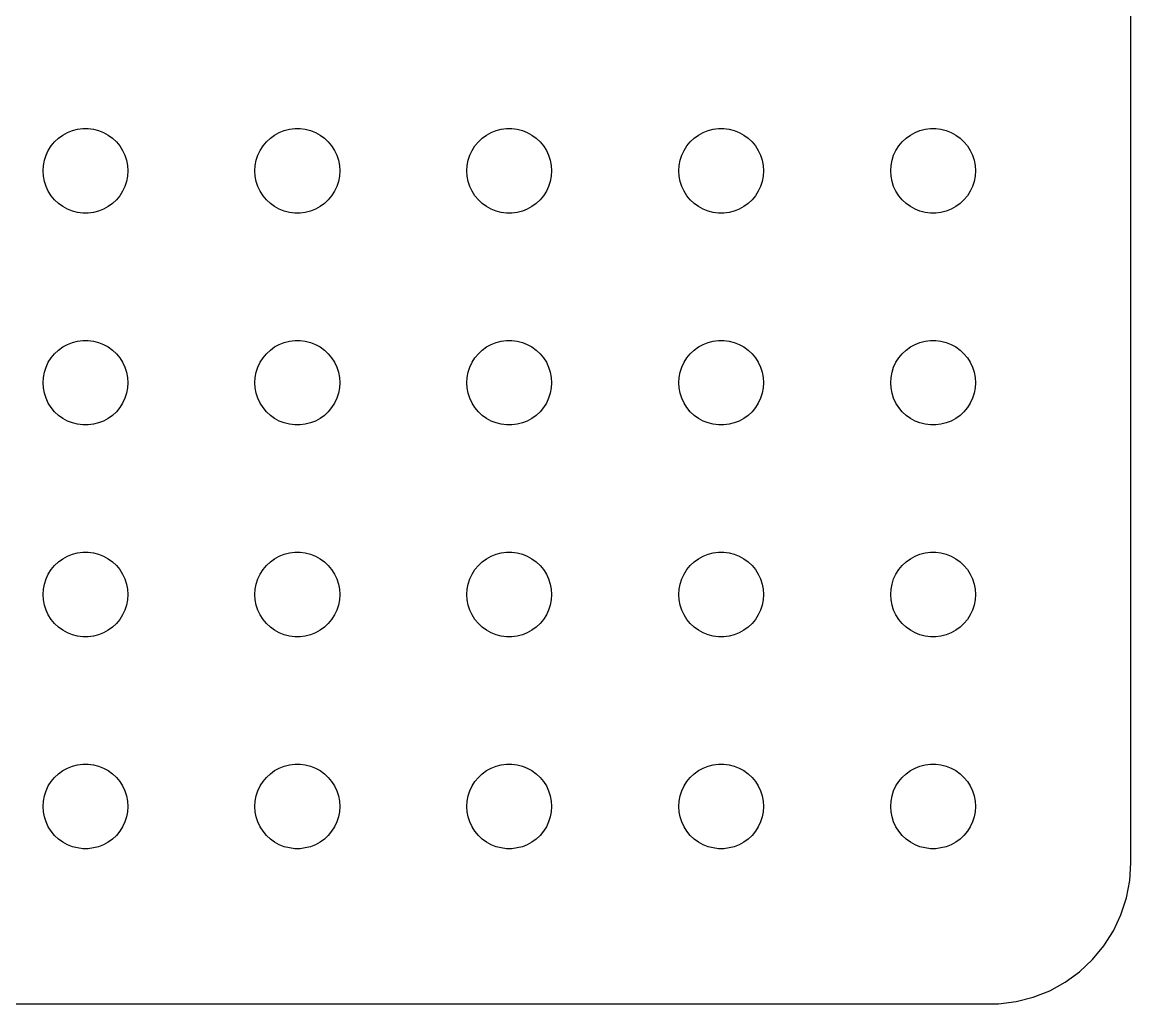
# Model space of a CAD drawing. Header units: metres. Extents: x -37 to 37, y 215 to 541.
# Drawn here: x -2.24 to 37, y 299.01 to 333.76 of the extents above; entities that cross this region are included whole.
import ezdxf

# ---------------------------------------------------------------- set-up
doc = ezdxf.new("R2010")
doc.units = ezdxf.units.M

msp = doc.modelspace()

# ---------------------------------------------------------------- linework, layer by layer
for p, q in [((37, 304), (37, 368)), ((-1.09344, 329.527), (-0.956131, 329.656)), ((-0.956131, 329.656), (-0.803726, 329.766)), ((-0.803726, 329.766), (-0.638657, 329.857)), ((-0.638657, 329.857), (-0.463516, 329.927)), ((-0.463516, 329.927), (-0.281067, 329.973)), ((-0.281067, 329.973), (-0.094177, 329.997)), ((-0.094177, 329.997), (0.094177, 329.997)), ((0.094177, 329.997), (0.281067, 329.973)), ((0.281067, 329.973), (0.463516, 329.927)), ((0.463516, 329.927), (0.638657, 329.857)), ((0.638657, 329.857), (0.803726, 329.766)), ((0.803726, 329.766), (0.956131, 329.656)), ((0.956131, 329.656), (1.09344, 329.527)), ((6.40654, 329.527), (6.54385, 329.656)), ((6.54385, 329.656), (6.69626, 329.766)), ((6.69626, 329.766), (6.86133, 329.857)), ((6.86133, 329.857), (7.03647, 329.927)), ((7.03647, 329.927), (7.21892, 329.973)), ((7.21892, 329.973), (7.40581, 329.997)), ((7.40581, 329.997), (7.59418, 329.997)), ((7.59418, 329.997), (7.78107, 329.973)), ((7.78107, 329.973), (7.96352, 329.927)), ((7.96352, 329.927), (8.13866, 329.857)), ((8.13866, 329.857), (8.30373, 329.766)), ((8.30373, 329.766), (8.45613, 329.656)), ((8.45613, 329.656), (8.59344, 329.527)), ((13.9065, 329.527), (14.0439, 329.656)), ((14.0439, 329.656), (14.1963, 329.766)), ((14.1963, 329.766), (14.3613, 329.857)), ((14.3613, 329.857), (14.5365, 329.927)), ((14.5365, 329.927), (14.7189, 329.973)), ((14.7189, 329.973), (14.9058, 329.997)), ((14.9058, 329.997), (15.0942, 329.997)), ((15.0942, 329.997), (15.2811, 329.973)), ((15.2811, 329.973), (15.4635, 329.927)), ((15.4635, 329.927), (15.6387, 329.857)), ((15.6387, 329.857), (15.8037, 329.766)), ((15.8037, 329.766), (15.9561, 329.656)), ((15.9561, 329.656), (16.0934, 329.527)), ((21.4065, 329.527), (21.5439, 329.656)), ((21.5439, 329.656), (21.6963, 329.766)), ((21.6963, 329.766), (21.8613, 329.857)), ((21.8613, 329.857), (22.0365, 329.927)), ((22.0365, 329.927), (22.2189, 329.973)), ((22.2189, 329.973), (22.4058, 329.997)), ((22.4058, 329.997), (22.5942, 329.997)), ((22.5942, 329.997), (22.7811, 329.973)), ((22.7811, 329.973), (22.9635, 329.927)), ((22.9635, 329.927), (23.1387, 329.857)), ((23.1387, 329.857), (23.3037, 329.766)), ((23.3037, 329.766), (23.4561, 329.656)), ((23.4561, 329.656), (23.5934, 329.527)), ((28.9065, 329.527), (29.0439, 329.656)), ((29.0439, 329.656), (29.1963, 329.766)), ((29.1963, 329.766), (29.3613, 329.857)), ((29.3613, 329.857), (29.5365, 329.927)), ((29.5365, 329.927), (29.7189, 329.973)), ((29.7189, 329.973), (29.9058, 329.997)), ((29.9058, 329.997), (30.0942, 329.997)), ((30.0942, 329.997), (30.2811, 329.973)), ((30.2811, 329.973), (30.4635, 329.927)), ((30.4635, 329.927), (30.6387, 329.857)), ((30.6387, 329.857), (30.8037, 329.766)), ((30.8037, 329.766), (30.9561, 329.656)), ((30.9561, 329.656), (31.0934, 329.527)), ((-1.31445, 329.223), (-1.21352, 329.382)), ((-1.21352, 329.382), (-1.09344, 329.527)), ((1.09344, 329.527), (1.21352, 329.382)), ((1.21352, 329.382), (1.31445, 329.223)), ((6.18553, 329.223), (6.28647, 329.382)), ((6.28647, 329.382), (6.40654, 329.527)), ((8.59344, 329.527), (8.71352, 329.382)), ((8.71352, 329.382), (8.81445, 329.223)), ((13.6855, 329.223), (13.7865, 329.382)), ((13.7865, 329.382), (13.9065, 329.527)), ((16.0934, 329.527), (16.2135, 329.382)), ((16.2135, 329.382), (16.3145, 329.223)), ((21.1855, 329.223), (21.2865, 329.382)), ((21.2865, 329.382), (21.4065, 329.527)), ((23.5934, 329.527), (23.7135, 329.382)), ((23.7135, 329.382), (23.8145, 329.223)), ((28.6855, 329.223), (28.7865, 329.382)), ((28.7865, 329.382), (28.9065, 329.527)), ((31.0934, 329.527), (31.2135, 329.382)), ((31.2135, 329.382), (31.3145, 329.223)), ((-1.48816, 328.688), (-1.45287, 328.873)), ((-1.45287, 328.873), (-1.39465, 329.052)), ((-1.39465, 329.052), (-1.31445, 329.223)), ((1.31445, 329.223), (1.39465, 329.052)), ((1.39465, 329.052), (1.45287, 328.873)), ((1.45287, 328.873), (1.48816, 328.688)), ((6.01183, 328.688), (6.04712, 328.873)), ((6.04712, 328.873), (6.10533, 329.052)), ((6.10533, 329.052), (6.18553, 329.223)), ((8.81445, 329.223), (8.89465, 329.052)), ((8.89465, 329.052), (8.95287, 328.873)), ((8.95287, 328.873), (8.98816, 328.688)), ((13.5118, 328.688), (13.5471, 328.873)), ((13.5471, 328.873), (13.6053, 329.052)), ((13.6053, 329.052), (13.6855, 329.223)), ((16.3145, 329.223), (16.3947, 329.052)), ((16.3947, 329.052), (16.4529, 328.873)), ((16.4529, 328.873), (16.4882, 328.688)), ((21.0118, 328.688), (21.0471, 328.873)), ((21.0471, 328.873), (21.1053, 329.052)), ((21.1053, 329.052), (21.1855, 329.223)), ((23.8145, 329.223), (23.8947, 329.052)), ((23.8947, 329.052), (23.9529, 328.873)), ((23.9529, 328.873), (23.9882, 328.688)), ((28.5118, 328.688), (28.5471, 328.873)), ((28.5471, 328.873), (28.6053, 329.052)), ((28.6053, 329.052), (28.6855, 329.223)), ((31.3145, 329.223), (31.3947, 329.052)), ((31.3947, 329.052), (31.4529, 328.873)), ((31.4529, 328.873), (31.4882, 328.688)), ((-1.5, 328.5), (-1.48816, 328.688)), ((-1.48816, 328.312), (-1.5, 328.5)), ((1.48816, 328.688), (1.5, 328.5)), ((1.5, 328.5), (1.48816, 328.312)), ((6, 328.5), (6.01183, 328.688)), ((6.01183, 328.312), (6, 328.5)), ((8.98816, 328.688), (9, 328.5)), ((9, 328.5), (8.98816, 328.312)), ((13.5, 328.5), (13.5118, 328.688)), ((13.5118, 328.312), (13.5, 328.5)), ((16.4882, 328.688), (16.5, 328.5)), ((16.5, 328.5), (16.4882, 328.312)), ((21, 328.5), (21.0118, 328.688)), ((21.0118, 328.312), (21, 328.5)), ((23.9882, 328.688), (24, 328.5)), ((24, 328.5), (23.9882, 328.312)), ((28.5, 328.5), (28.5118, 328.688)), ((28.5118, 328.312), (28.5, 328.5)), ((31.4882, 328.688), (31.5, 328.5)), ((31.5, 328.5), (31.4882, 328.312)), ((-1.45287, 328.127), (-1.48816, 328.312)), ((-1.39465, 327.948), (-1.45287, 328.127)), ((1.45287, 328.127), (1.39465, 327.948)), ((1.48816, 328.312), (1.45287, 328.127)), ((6.04712, 328.127), (6.01183, 328.312)), ((6.10533, 327.948), (6.04712, 328.127)), ((8.95287, 328.127), (8.89465, 327.948)), ((8.98816, 328.312), (8.95287, 328.127)), ((13.5471, 328.127), (13.5118, 328.312)), ((13.6053, 327.948), (13.5471, 328.127)), ((16.4529, 328.127), (16.3947, 327.948)), ((16.4882, 328.312), (16.4529, 328.127)), ((21.0471, 328.127), (21.0118, 328.312)), ((21.1053, 327.948), (21.0471, 328.127)), ((23.9529, 328.127), (23.8947, 327.948)), ((23.9882, 328.312), (23.9529, 328.127)), ((28.5471, 328.127), (28.5118, 328.312)), ((28.6053, 327.948), (28.5471, 328.127)), ((31.4529, 328.127), (31.3947, 327.948)), ((31.4882, 328.312), (31.4529, 328.127)), ((-1.31445, 327.777), (-1.39465, 327.948)), ((-1.21352, 327.618), (-1.31445, 327.777)), ((1.31445, 327.777), (1.21352, 327.618)), ((1.39465, 327.948), (1.31445, 327.777)), ((6.18553, 327.777), (6.10533, 327.948)), ((6.28647, 327.618), (6.18553, 327.777)), ((8.81445, 327.777), (8.71352, 327.618)), ((8.89465, 327.948), (8.81445, 327.777)), ((13.6855, 327.777), (13.6053, 327.948)), ((13.7865, 327.618), (13.6855, 327.777)), ((16.3145, 327.777), (16.2135, 327.618)), ((16.3947, 327.948), (16.3145, 327.777)), ((21.1855, 327.777), (21.1053, 327.948)), ((21.2865, 327.618), (21.1855, 327.777)), ((23.8145, 327.777), (23.7135, 327.618)), ((23.8947, 327.948), (23.8145, 327.777)), ((28.6855, 327.777), (28.6053, 327.948)), ((28.7865, 327.618), (28.6855, 327.777)), ((31.3145, 327.777), (31.2135, 327.618)), ((31.3947, 327.948), (31.3145, 327.777)), ((-1.09344, 327.473), (-1.21352, 327.618)), ((-0.956131, 327.344), (-1.09344, 327.473)), ((-0.803726, 327.234), (-0.956131, 327.344)), ((0.956131, 327.344), (0.803726, 327.234)), ((1.09344, 327.473), (0.956131, 327.344)), ((1.21352, 327.618), (1.09344, 327.473)), ((6.40654, 327.473), (6.28647, 327.618)), ((6.54385, 327.344), (6.40654, 327.473)), ((6.69626, 327.234), (6.54385, 327.344)), ((8.45613, 327.344), (8.30373, 327.234)), ((8.59344, 327.473), (8.45613, 327.344)), ((8.71352, 327.618), (8.59344, 327.473)), ((13.9065, 327.473), (13.7865, 327.618)), ((14.0439, 327.344), (13.9065, 327.473)), ((14.1963, 327.234), (14.0439, 327.344)), ((15.9561, 327.344), (15.8037, 327.234)), ((16.0934, 327.473), (15.9561, 327.344)), ((16.2135, 327.618), (16.0934, 327.473)), ((21.4065, 327.473), (21.2865, 327.618)), ((21.5439, 327.344), (21.4065, 327.473)), ((21.6963, 327.234), (21.5439, 327.344)), ((23.4561, 327.344), (23.3037, 327.234)), ((23.5934, 327.473), (23.4561, 327.344)), ((23.7135, 327.618), (23.5934, 327.473)), ((28.9065, 327.473), (28.7865, 327.618)), ((29.0439, 327.344), (28.9065, 327.473)), ((29.1963, 327.234), (29.0439, 327.344)), ((30.9561, 327.344), (30.8037, 327.234)), ((31.0934, 327.473), (30.9561, 327.344)), ((31.2135, 327.618), (31.0934, 327.473)), ((-0.638657, 327.143), (-0.803726, 327.234)), ((-0.463516, 327.073), (-0.638657, 327.143)), ((-0.281067, 327.027), (-0.463516, 327.073)), ((-0.094177, 327.003), (-0.281067, 327.027)), ((0.094177, 327.003), (-0.094177, 327.003)), ((0.281067, 327.027), (0.094177, 327.003)), ((0.463516, 327.073), (0.281067, 327.027)), ((0.638657, 327.143), (0.463516, 327.073)), ((0.803726, 327.234), (0.638657, 327.143)), ((6.86133, 327.143), (6.69626, 327.234)), ((7.03647, 327.073), (6.86133, 327.143)), ((7.21892, 327.027), (7.03647, 327.073)), ((7.40581, 327.003), (7.21892, 327.027)), ((7.59418, 327.003), (7.40581, 327.003)), ((7.78107, 327.027), (7.59418, 327.003)), ((7.96352, 327.073), (7.78107, 327.027)), ((8.13866, 327.143), (7.96352, 327.073)), ((8.30373, 327.234), (8.13866, 327.143)), ((14.3613, 327.143), (14.1963, 327.234)), ((14.5365, 327.073), (14.3613, 327.143)), ((14.7189, 327.027), (14.5365, 327.073)), ((14.9058, 327.003), (14.7189, 327.027)), ((15.0942, 327.003), (14.9058, 327.003)), ((15.2811, 327.027), (15.0942, 327.003)), ((15.4635, 327.073), (15.2811, 327.027)), ((15.6387, 327.143), (15.4635, 327.073)), ((15.8037, 327.234), (15.6387, 327.143)), ((21.8613, 327.143), (21.6963, 327.234)), ((22.0365, 327.073), (21.8613, 327.143)), ((22.2189, 327.027), (22.0365, 327.073)), ((22.4058, 327.003), (22.2189, 327.027)), ((22.5942, 327.003), (22.4058, 327.003)), ((22.7811, 327.027), (22.5942, 327.003)), ((22.9635, 327.073), (22.7811, 327.027)), ((23.1387, 327.143), (22.9635, 327.073)), ((23.3037, 327.234), (23.1387, 327.143)), ((29.3613, 327.143), (29.1963, 327.234)), ((29.5365, 327.073), (29.3613, 327.143)), ((29.7189, 327.027), (29.5365, 327.073)), ((29.9058, 327.003), (29.7189, 327.027)), ((30.0942, 327.003), (29.9058, 327.003)), ((30.2811, 327.027), (30.0942, 327.003)), ((30.4635, 327.073), (30.2811, 327.027)), ((30.6387, 327.143), (30.4635, 327.073)), ((30.8037, 327.234), (30.6387, 327.143)), ((-0.956131, 322.156), (-0.803726, 322.266)), ((-0.803726, 322.266), (-0.638657, 322.357)), ((-0.638657, 322.357), (-0.463516, 322.427)), ((-0.463516, 322.427), (-0.281067, 322.473)), ((-0.281067, 322.473), (-0.094177, 322.497)), ((-0.094177, 322.497), (0.094177, 322.497)), ((0.094177, 322.497), (0.281067, 322.473)), ((0.281067, 322.473), (0.463516, 322.427)), ((0.463516, 322.427), (0.638657, 322.357)), ((0.638657, 322.357), (0.803726, 322.266)), ((0.803726, 322.266), (0.956131, 322.156)), ((6.54385, 322.156), (6.69626, 322.266)), ((6.69626, 322.266), (6.86133, 322.357)), ((6.86133, 322.357), (7.03647, 322.427)), ((7.03647, 322.427), (7.21892, 322.473)), ((7.21892, 322.473), (7.40581, 322.497)), ((7.40581, 322.497), (7.59418, 322.497)), ((7.59418, 322.497), (7.78107, 322.473)), ((7.78107, 322.473), (7.96352, 322.427)), ((7.96352, 322.427), (8.13866, 322.357)), ((8.13866, 322.357), (8.30373, 322.266)), ((8.30373, 322.266), (8.45613, 322.156)), ((14.0439, 322.156), (14.1963, 322.266)), ((14.1963, 322.266), (14.3613, 322.357)), ((14.3613, 322.357), (14.5365, 322.427)), ((14.5365, 322.427), (14.7189, 322.473)), ((14.7189, 322.473), (14.9058, 322.497)), ((14.9058, 322.497), (15.0942, 322.497)), ((15.0942, 322.497), (15.2811, 322.473)), ((15.2811, 322.473), (15.4635, 322.427)), ((15.4635, 322.427), (15.6387, 322.357)), ((15.6387, 322.357), (15.8037, 322.266)), ((15.8037, 322.266), (15.9561, 322.156)), ((21.5439, 322.156), (21.6963, 322.266)), ((21.6963, 322.266), (21.8613, 322.357)), ((21.8613, 322.357), (22.0365, 322.427)), ((22.0365, 322.427), (22.2189, 322.473)), ((22.2189, 322.473), (22.4058, 322.497)), ((22.4058, 322.497), (22.5942, 322.497)), ((22.5942, 322.497), (22.7811, 322.473)), ((22.7811, 322.473), (22.9635, 322.427)), ((22.9635, 322.427), (23.1387, 322.357)), ((23.1387, 322.357), (23.3037, 322.266)), ((23.3037, 322.266), (23.4561, 322.156)), ((29.0439, 322.156), (29.1963, 322.266)), ((29.1963, 322.266), (29.3613, 322.357)), ((29.3613, 322.357), (29.5365, 322.427)), ((29.5365, 322.427), (29.7189, 322.473)), ((29.7189, 322.473), (29.9058, 322.497)), ((29.9058, 322.497), (30.0942, 322.497)), ((30.0942, 322.497), (30.2811, 322.473)), ((30.2811, 322.473), (30.4635, 322.427)), ((30.4635, 322.427), (30.6387, 322.357)), ((30.6387, 322.357), (30.8037, 322.266)), ((30.8037, 322.266), (30.9561, 322.156)), ((-1.31445, 321.723), (-1.21352, 321.882)), ((-1.21352, 321.882), (-1.09344, 322.027)), ((-1.09344, 322.027), (-0.956131, 322.156)), ((0.956131, 322.156), (1.09344, 322.027)), ((1.09344, 322.027), (1.21352, 321.882)), ((1.21352, 321.882), (1.31445, 321.723)), ((6.18553, 321.723), (6.28647, 321.882)), ((6.28647, 321.882), (6.40654, 322.027)), ((6.40654, 322.027), (6.54385, 322.156)), ((8.45613, 322.156), (8.59344, 322.027)), ((8.59344, 322.027), (8.71352, 321.882)), ((8.71352, 321.882), (8.81445, 321.723)), ((13.6855, 321.723), (13.7865, 321.882)), ((13.7865, 321.882), (13.9065, 322.027)), ((13.9065, 322.027), (14.0439, 322.156)), ((15.9561, 322.156), (16.0934, 322.027)), ((16.0934, 322.027), (16.2135, 321.882)), ((16.2135, 321.882), (16.3145, 321.723)), ((21.1855, 321.723), (21.2865, 321.882)), ((21.2865, 321.882), (21.4065, 322.027)), ((21.4065, 322.027), (21.5439, 322.156)), ((23.4561, 322.156), (23.5934, 322.027)), ((23.5934, 322.027), (23.7135, 321.882)), ((23.7135, 321.882), (23.8145, 321.723)), ((28.6855, 321.723), (28.7865, 321.882)), ((28.7865, 321.882), (28.9065, 322.027)), ((28.9065, 322.027), (29.0439, 322.156)), ((30.9561, 322.156), (31.0934, 322.027)), ((31.0934, 322.027), (31.2135, 321.882)), ((31.2135, 321.882), (31.3145, 321.723)), ((-1.45287, 321.373), (-1.39465, 321.552)), ((-1.39465, 321.552), (-1.31445, 321.723)), ((1.31445, 321.723), (1.39465, 321.552)), ((1.39465, 321.552), (1.45287, 321.373)), ((6.04712, 321.373), (6.10533, 321.552)), ((6.10533, 321.552), (6.18553, 321.723)), ((8.81445, 321.723), (8.89465, 321.552)), ((8.89465, 321.552), (8.95287, 321.373)), ((13.5471, 321.373), (13.6053, 321.552)), ((13.6053, 321.552), (13.6855, 321.723)), ((16.3145, 321.723), (16.3947, 321.552)), ((16.3947, 321.552), (16.4529, 321.373)), ((21.0471, 321.373), (21.1053, 321.552)), ((21.1053, 321.552), (21.1855, 321.723)), ((23.8145, 321.723), (23.8947, 321.552)), ((23.8947, 321.552), (23.9529, 321.373)), ((28.5471, 321.373), (28.6053, 321.552)), ((28.6053, 321.552), (28.6855, 321.723)), ((31.3145, 321.723), (31.3947, 321.552)), ((31.3947, 321.552), (31.4529, 321.373)), ((-1.5, 321), (-1.48816, 321.188)), ((-1.48816, 320.812), (-1.5, 321)), ((-1.48816, 321.188), (-1.45287, 321.373)), ((1.45287, 321.373), (1.48816, 321.188)), ((1.48816, 321.188), (1.5, 321)), ((1.5, 321), (1.48816, 320.812)), ((6, 321), (6.01183, 321.188)), ((6.01183, 320.812), (6, 321)), ((6.01183, 321.188), (6.04712, 321.373)), ((8.95287, 321.373), (8.98816, 321.188)), ((8.98816, 321.188), (9, 321)), ((9, 321), (8.98816, 320.812)), ((13.5, 321), (13.5118, 321.188)), ((13.5118, 320.812), (13.5, 321)), ((13.5118, 321.188), (13.5471, 321.373)), ((16.4529, 321.373), (16.4882, 321.188)), ((16.4882, 321.188), (16.5, 321)), ((16.5, 321), (16.4882, 320.812)), ((21, 321), (21.0118, 321.188)), ((21.0118, 320.812), (21, 321)), ((21.0118, 321.188), (21.0471, 321.373)), ((23.9529, 321.373), (23.9882, 321.188)), ((23.9882, 321.188), (24, 321)), ((24, 321), (23.9882, 320.812)), ((28.5, 321), (28.5118, 321.188)), ((28.5118, 320.812), (28.5, 321)), ((28.5118, 321.188), (28.5471, 321.373)), ((31.4529, 321.373), (31.4882, 321.188)), ((31.4882, 321.188), (31.5, 321)), ((31.5, 321), (31.4882, 320.812)), ((-1.45287, 320.627), (-1.48816, 320.812)), ((-1.39465, 320.448), (-1.45287, 320.627)), ((1.45287, 320.627), (1.39465, 320.448)), ((1.48816, 320.812), (1.45287, 320.627)), ((6.04712, 320.627), (6.01183, 320.812)), ((6.10533, 320.448), (6.04712, 320.627)), ((8.95287, 320.627), (8.89465, 320.448)), ((8.98816, 320.812), (8.95287, 320.627)), ((13.5471, 320.627), (13.5118, 320.812)), ((13.6053, 320.448), (13.5471, 320.627)), ((16.4529, 320.627), (16.3947, 320.448)), ((16.4882, 320.812), (16.4529, 320.627)), ((21.0471, 320.627), (21.0118, 320.812)), ((21.1053, 320.448), (21.0471, 320.627)), ((23.9529, 320.627), (23.8947, 320.448)), ((23.9882, 320.812), (23.9529, 320.627)), ((28.5471, 320.627), (28.5118, 320.812)), ((28.6053, 320.448), (28.5471, 320.627)), ((31.4529, 320.627), (31.3947, 320.448)), ((31.4882, 320.812), (31.4529, 320.627)), ((-1.31445, 320.277), (-1.39465, 320.448)), ((-1.21352, 320.118), (-1.31445, 320.277)), ((1.31445, 320.277), (1.21352, 320.118)), ((1.39465, 320.448), (1.31445, 320.277)), ((6.18553, 320.277), (6.10533, 320.448)), ((6.28647, 320.118), (6.18553, 320.277)), ((8.81445, 320.277), (8.71352, 320.118)), ((8.89465, 320.448), (8.81445, 320.277)), ((13.6855, 320.277), (13.6053, 320.448)), ((13.7865, 320.118), (13.6855, 320.277)), ((16.3145, 320.277), (16.2135, 320.118)), ((16.3947, 320.448), (16.3145, 320.277)), ((21.1855, 320.277), (21.1053, 320.448)), ((21.2865, 320.118), (21.1855, 320.277)), ((23.8145, 320.277), (23.7135, 320.118)), ((23.8947, 320.448), (23.8145, 320.277)), ((28.6855, 320.277), (28.6053, 320.448)), ((28.7865, 320.118), (28.6855, 320.277)), ((31.3145, 320.277), (31.2135, 320.118)), ((31.3947, 320.448), (31.3145, 320.277)), ((-1.09344, 319.973), (-1.21352, 320.118)), ((-0.956131, 319.844), (-1.09344, 319.973)), ((-0.803726, 319.734), (-0.956131, 319.844)), ((0.956131, 319.844), (0.803726, 319.734)), ((1.09344, 319.973), (0.956131, 319.844)), ((1.21352, 320.118), (1.09344, 319.973)), ((6.40654, 319.973), (6.28647, 320.118)), ((6.54385, 319.844), (6.40654, 319.973)), ((6.69626, 319.734), (6.54385, 319.844)), ((8.45613, 319.844), (8.30373, 319.734)), ((8.59344, 319.973), (8.45613, 319.844)), ((8.71352, 320.118), (8.59344, 319.973)), ((13.9065, 319.973), (13.7865, 320.118)), ((14.0439, 319.844), (13.9065, 319.973)), ((14.1963, 319.734), (14.0439, 319.844)), ((15.9561, 319.844), (15.8037, 319.734)), ((16.0934, 319.973), (15.9561, 319.844)), ((16.2135, 320.118), (16.0934, 319.973)), ((21.4065, 319.973), (21.2865, 320.118)), ((21.5439, 319.844), (21.4065, 319.973)), ((21.6963, 319.734), (21.5439, 319.844)), ((23.4561, 319.844), (23.3037, 319.734)), ((23.5934, 319.973), (23.4561, 319.844)), ((23.7135, 320.118), (23.5934, 319.973)), ((28.9065, 319.973), (28.7865, 320.118)), ((29.0439, 319.844), (28.9065, 319.973)), ((29.1963, 319.734), (29.0439, 319.844)), ((30.9561, 319.844), (30.8037, 319.734)), ((31.0934, 319.973), (30.9561, 319.844)), ((31.2135, 320.118), (31.0934, 319.973)), ((-0.638657, 319.643), (-0.803726, 319.734)), ((-0.463516, 319.573), (-0.638657, 319.643)), ((-0.281067, 319.527), (-0.463516, 319.573)), ((-0.094177, 319.503), (-0.281067, 319.527)), ((0.094177, 319.503), (-0.094177, 319.503)), ((0.281067, 319.527), (0.094177, 319.503)), ((0.463516, 319.573), (0.281067, 319.527)), ((0.638657, 319.643), (0.463516, 319.573)), ((0.803726, 319.734), (0.638657, 319.643)), ((6.86133, 319.643), (6.69626, 319.734)), ((7.03647, 319.573), (6.86133, 319.643)), ((7.21892, 319.527), (7.03647, 319.573)), ((7.40581, 319.503), (7.21892, 319.527)), ((7.59418, 319.503), (7.40581, 319.503)), ((7.78107, 319.527), (7.59418, 319.503)), ((7.96352, 319.573), (7.78107, 319.527)), ((8.13866, 319.643), (7.96352, 319.573)), ((8.30373, 319.734), (8.13866, 319.643)), ((14.3613, 319.643), (14.1963, 319.734)), ((14.5365, 319.573), (14.3613, 319.643)), ((14.7189, 319.527), (14.5365, 319.573)), ((14.9058, 319.503), (14.7189, 319.527)), ((15.0942, 319.503), (14.9058, 319.503)), ((15.2811, 319.527), (15.0942, 319.503)), ((15.4635, 319.573), (15.2811, 319.527)), ((15.6387, 319.643), (15.4635, 319.573)), ((15.8037, 319.734), (15.6387, 319.643)), ((21.8613, 319.643), (21.6963, 319.734)), ((22.0365, 319.573), (21.8613, 319.643)), ((22.2189, 319.527), (22.0365, 319.573)), ((22.4058, 319.503), (22.2189, 319.527)), ((22.5942, 319.503), (22.4058, 319.503)), ((22.7811, 319.527), (22.5942, 319.503)), ((22.9635, 319.573), (22.7811, 319.527)), ((23.1387, 319.643), (22.9635, 319.573)), ((23.3037, 319.734), (23.1387, 319.643)), ((29.3613, 319.643), (29.1963, 319.734)), ((29.5365, 319.573), (29.3613, 319.643)), ((29.7189, 319.527), (29.5365, 319.573)), ((29.9058, 319.503), (29.7189, 319.527)), ((30.0942, 319.503), (29.9058, 319.503)), ((30.2811, 319.527), (30.0942, 319.503)), ((30.4635, 319.573), (30.2811, 319.527)), ((30.6387, 319.643), (30.4635, 319.573)), ((30.8037, 319.734), (30.6387, 319.643)), ((-0.956131, 314.656), (-0.803726, 314.766)), ((-0.803726, 314.766), (-0.638657, 314.857)), ((-0.638657, 314.857), (-0.463516, 314.927)), ((-0.463516, 314.927), (-0.281067, 314.973)), ((-0.281067, 314.973), (-0.094177, 314.997)), ((-0.094177, 314.997), (0.094177, 314.997)), ((0.094177, 314.997), (0.281067, 314.973)), ((0.281067, 314.973), (0.463516, 314.927)), ((0.463516, 314.927), (0.638657, 314.857)), ((0.638657, 314.857), (0.803726, 314.766)), ((0.803726, 314.766), (0.956131, 314.656)), ((6.54385, 314.656), (6.69626, 314.766)), ((6.69626, 314.766), (6.86133, 314.857)), ((6.86133, 314.857), (7.03647, 314.927)), ((7.03647, 314.927), (7.21892, 314.973)), ((7.21892, 314.973), (7.40581, 314.997)), ((7.40581, 314.997), (7.59418, 314.997)), ((7.59418, 314.997), (7.78107, 314.973)), ((7.78107, 314.973), (7.96352, 314.927)), ((7.96352, 314.927), (8.13866, 314.857)), ((8.13866, 314.857), (8.30373, 314.766)), ((8.30373, 314.766), (8.45613, 314.656)), ((14.0439, 314.656), (14.1963, 314.766)), ((14.1963, 314.766), (14.3613, 314.857)), ((14.3613, 314.857), (14.5365, 314.927)), ((14.5365, 314.927), (14.7189, 314.973)), ((14.7189, 314.973), (14.9058, 314.997)), ((14.9058, 314.997), (15.0942, 314.997)), ((15.0942, 314.997), (15.2811, 314.973)), ((15.2811, 314.973), (15.4635, 314.927)), ((15.4635, 314.927), (15.6387, 314.857)), ((15.6387, 314.857), (15.8037, 314.766)), ((15.8037, 314.766), (15.9561, 314.656)), ((21.5439, 314.656), (21.6963, 314.766)), ((21.6963, 314.766), (21.8613, 314.857)), ((21.8613, 314.857), (22.0365, 314.927)), ((22.0365, 314.927), (22.2189, 314.973)), ((22.2189, 314.973), (22.4058, 314.997)), ((22.4058, 314.997), (22.5942, 314.997)), ((22.5942, 314.997), (22.7811, 314.973)), ((22.7811, 314.973), (22.9635, 314.927)), ((22.9635, 314.927), (23.1387, 314.857)), ((23.1387, 314.857), (23.3037, 314.766)), ((23.3037, 314.766), (23.4561, 314.656)), ((29.0439, 314.656), (29.1963, 314.766)), ((29.1963, 314.766), (29.3613, 314.857)), ((29.3613, 314.857), (29.5365, 314.927)), ((29.5365, 314.927), (29.7189, 314.973)), ((29.7189, 314.973), (29.9058, 314.997)), ((29.9058, 314.997), (30.0942, 314.997)), ((30.0942, 314.997), (30.2811, 314.973)), ((30.2811, 314.973), (30.4635, 314.927)), ((30.4635, 314.927), (30.6387, 314.857)), ((30.6387, 314.857), (30.8037, 314.766)), ((30.8037, 314.766), (30.9561, 314.656)), ((-1.31445, 314.223), (-1.21352, 314.382)), ((-1.21352, 314.382), (-1.09344, 314.527)), ((-1.09344, 314.527), (-0.956131, 314.656)), ((0.956131, 314.656), (1.09344, 314.527)), ((1.09344, 314.527), (1.21352, 314.382)), ((1.21352, 314.382), (1.31445, 314.223)), ((6.18553, 314.223), (6.28647, 314.382)), ((6.28647, 314.382), (6.40654, 314.527)), ((6.40654, 314.527), (6.54385, 314.656)), ((8.45613, 314.656), (8.59344, 314.527)), ((8.59344, 314.527), (8.71352, 314.382)), ((8.71352, 314.382), (8.81445, 314.223)), ((13.6855, 314.223), (13.7865, 314.382)), ((13.7865, 314.382), (13.9065, 314.527)), ((13.9065, 314.527), (14.0439, 314.656)), ((15.9561, 314.656), (16.0934, 314.527)), ((16.0934, 314.527), (16.2135, 314.382)), ((16.2135, 314.382), (16.3145, 314.223)), ((21.1855, 314.223), (21.2865, 314.382)), ((21.2865, 314.382), (21.4065, 314.527)), ((21.4065, 314.527), (21.5439, 314.656)), ((23.4561, 314.656), (23.5934, 314.527)), ((23.5934, 314.527), (23.7135, 314.382)), ((23.7135, 314.382), (23.8145, 314.223)), ((28.6855, 314.223), (28.7865, 314.382)), ((28.7865, 314.382), (28.9065, 314.527)), ((28.9065, 314.527), (29.0439, 314.656)), ((30.9561, 314.656), (31.0934, 314.527)), ((31.0934, 314.527), (31.2135, 314.382)), ((31.2135, 314.382), (31.3145, 314.223)), ((-1.45287, 313.873), (-1.39465, 314.052)), ((-1.39465, 314.052), (-1.31445, 314.223)), ((1.31445, 314.223), (1.39465, 314.052)), ((1.39465, 314.052), (1.45287, 313.873)), ((6.04712, 313.873), (6.10533, 314.052)), ((6.10533, 314.052), (6.18553, 314.223)), ((8.81445, 314.223), (8.89465, 314.052)), ((8.89465, 314.052), (8.95287, 313.873)), ((13.5471, 313.873), (13.6053, 314.052)), ((13.6053, 314.052), (13.6855, 314.223)), ((16.3145, 314.223), (16.3947, 314.052)), ((16.3947, 314.052), (16.4529, 313.873)), ((21.0471, 313.873), (21.1053, 314.052)), ((21.1053, 314.052), (21.1855, 314.223)), ((23.8145, 314.223), (23.8947, 314.052)), ((23.8947, 314.052), (23.9529, 313.873)), ((28.5471, 313.873), (28.6053, 314.052)), ((28.6053, 314.052), (28.6855, 314.223)), ((31.3145, 314.223), (31.3947, 314.052)), ((31.3947, 314.052), (31.4529, 313.873)), ((-1.5, 313.5), (-1.48816, 313.688)), ((-1.48816, 313.688), (-1.45287, 313.873)), ((1.45287, 313.873), (1.48816, 313.688)), ((1.48816, 313.688), (1.5, 313.5)), ((6, 313.5), (6.01183, 313.688)), ((6.01183, 313.688), (6.04712, 313.873)), ((8.95287, 313.873), (8.98816, 313.688)), ((8.98816, 313.688), (9, 313.5)), ((13.5, 313.5), (13.5118, 313.688)), ((13.5118, 313.688), (13.5471, 313.873)), ((16.4529, 313.873), (16.4882, 313.688)), ((16.4882, 313.688), (16.5, 313.5)), ((21, 313.5), (21.0118, 313.688)), ((21.0118, 313.688), (21.0471, 313.873)), ((23.9529, 313.873), (23.9882, 313.688)), ((23.9882, 313.688), (24, 313.5)), ((28.5, 313.5), (28.5118, 313.688)), ((28.5118, 313.688), (28.5471, 313.873)), ((31.4529, 313.873), (31.4882, 313.688)), ((31.4882, 313.688), (31.5, 313.5)), ((-1.48816, 313.312), (-1.5, 313.5)), ((-1.45287, 313.127), (-1.48816, 313.312)), ((1.48816, 313.312), (1.45287, 313.127)), ((1.5, 313.5), (1.48816, 313.312)), ((6.01183, 313.312), (6, 313.5)), ((6.04712, 313.127), (6.01183, 313.312)), ((8.98816, 313.312), (8.95287, 313.127)), ((9, 313.5), (8.98816, 313.312)), ((13.5118, 313.312), (13.5, 313.5)), ((13.5471, 313.127), (13.5118, 313.312)), ((16.4882, 313.312), (16.4529, 313.127)), ((16.5, 313.5), (16.4882, 313.312)), ((21.0118, 313.312), (21, 313.5)), ((21.0471, 313.127), (21.0118, 313.312)), ((23.9882, 313.312), (23.9529, 313.127)), ((24, 313.5), (23.9882, 313.312)), ((28.5118, 313.312), (28.5, 313.5)), ((28.5471, 313.127), (28.5118, 313.312)), ((31.4882, 313.312), (31.4529, 313.127)), ((31.5, 313.5), (31.4882, 313.312)), ((-1.39465, 312.948), (-1.45287, 313.127)), ((-1.31445, 312.777), (-1.39465, 312.948)), ((-1.21352, 312.618), (-1.31445, 312.777)), ((1.31445, 312.777), (1.21352, 312.618)), ((1.39465, 312.948), (1.31445, 312.777)), ((1.45287, 313.127), (1.39465, 312.948)), ((6.10533, 312.948), (6.04712, 313.127)), ((6.18553, 312.777), (6.10533, 312.948)), ((6.28647, 312.618), (6.18553, 312.777)), ((8.81445, 312.777), (8.71352, 312.618)), ((8.89465, 312.948), (8.81445, 312.777)), ((8.95287, 313.127), (8.89465, 312.948)), ((13.6053, 312.948), (13.5471, 313.127)), ((13.6855, 312.777), (13.6053, 312.948)), ((13.7865, 312.618), (13.6855, 312.777)), ((16.3145, 312.777), (16.2135, 312.618)), ((16.3947, 312.948), (16.3145, 312.777)), ((16.4529, 313.127), (16.3947, 312.948)), ((21.1053, 312.948), (21.0471, 313.127)), ((21.1855, 312.777), (21.1053, 312.948)), ((21.2865, 312.618), (21.1855, 312.777)), ((23.8145, 312.777), (23.7135, 312.618)), ((23.8947, 312.948), (23.8145, 312.777)), ((23.9529, 313.127), (23.8947, 312.948)), ((28.6053, 312.948), (28.5471, 313.127)), ((28.6855, 312.777), (28.6053, 312.948)), ((28.7865, 312.618), (28.6855, 312.777)), ((31.3145, 312.777), (31.2135, 312.618)), ((31.3947, 312.948), (31.3145, 312.777)), ((31.4529, 313.127), (31.3947, 312.948)), ((-1.09344, 312.473), (-1.21352, 312.618)), ((-0.956131, 312.344), (-1.09344, 312.473)), ((1.09344, 312.473), (0.956131, 312.344)), ((1.21352, 312.618), (1.09344, 312.473)), ((6.40654, 312.473), (6.28647, 312.618)), ((6.54385, 312.344), (6.40654, 312.473)), ((8.59344, 312.473), (8.45613, 312.344)), ((8.71352, 312.618), (8.59344, 312.473)), ((13.9065, 312.473), (13.7865, 312.618)), ((14.0439, 312.344), (13.9065, 312.473)), ((16.0934, 312.473), (15.9561, 312.344)), ((16.2135, 312.618), (16.0934, 312.473)), ((21.4065, 312.473), (21.2865, 312.618)), ((21.5439, 312.344), (21.4065, 312.473)), ((23.5934, 312.473), (23.4561, 312.344)), ((23.7135, 312.618), (23.5934, 312.473)), ((28.9065, 312.473), (28.7865, 312.618)), ((29.0439, 312.344), (28.9065, 312.473)), ((31.0934, 312.473), (30.9561, 312.344)), ((31.2135, 312.618), (31.0934, 312.473)), ((-0.803726, 312.234), (-0.956131, 312.344)), ((-0.638657, 312.143), (-0.803726, 312.234)), ((-0.463516, 312.073), (-0.638657, 312.143)), ((-0.281067, 312.027), (-0.463516, 312.073)), ((-0.094177, 312.003), (-0.281067, 312.027)), ((0.094177, 312.003), (-0.094177, 312.003)), ((0.281067, 312.027), (0.094177, 312.003)), ((0.463516, 312.073), (0.281067, 312.027)), ((0.638657, 312.143), (0.463516, 312.073)), ((0.803726, 312.234), (0.638657, 312.143)), ((0.956131, 312.344), (0.803726, 312.234)), ((6.69626, 312.234), (6.54385, 312.344)), ((6.86133, 312.143), (6.69626, 312.234)), ((7.03647, 312.073), (6.86133, 312.143)), ((7.21892, 312.027), (7.03647, 312.073)), ((7.40581, 312.003), (7.21892, 312.027)), ((7.59418, 312.003), (7.40581, 312.003)), ((7.78107, 312.027), (7.59418, 312.003)), ((7.96352, 312.073), (7.78107, 312.027)), ((8.13866, 312.143), (7.96352, 312.073)), ((8.30373, 312.234), (8.13866, 312.143)), ((8.45613, 312.344), (8.30373, 312.234)), ((14.1963, 312.234), (14.0439, 312.344)), ((14.3613, 312.143), (14.1963, 312.234)), ((14.5365, 312.073), (14.3613, 312.143)), ((14.7189, 312.027), (14.5365, 312.073)), ((14.9058, 312.003), (14.7189, 312.027)), ((15.0942, 312.003), (14.9058, 312.003)), ((15.2811, 312.027), (15.0942, 312.003)), ((15.4635, 312.073), (15.2811, 312.027)), ((15.6387, 312.143), (15.4635, 312.073)), ((15.8037, 312.234), (15.6387, 312.143)), ((15.9561, 312.344), (15.8037, 312.234)), ((21.6963, 312.234), (21.5439, 312.344)), ((21.8613, 312.143), (21.6963, 312.234)), ((22.0365, 312.073), (21.8613, 312.143)), ((22.2189, 312.027), (22.0365, 312.073)), ((22.4058, 312.003), (22.2189, 312.027)), ((22.5942, 312.003), (22.4058, 312.003)), ((22.7811, 312.027), (22.5942, 312.003)), ((22.9635, 312.073), (22.7811, 312.027)), ((23.1387, 312.143), (22.9635, 312.073)), ((23.3037, 312.234), (23.1387, 312.143)), ((23.4561, 312.344), (23.3037, 312.234)), ((29.1963, 312.234), (29.0439, 312.344)), ((29.3613, 312.143), (29.1963, 312.234)), ((29.5365, 312.073), (29.3613, 312.143)), ((29.7189, 312.027), (29.5365, 312.073)), ((29.9058, 312.003), (29.7189, 312.027)), ((30.0942, 312.003), (29.9058, 312.003)), ((30.2811, 312.027), (30.0942, 312.003)), ((30.4635, 312.073), (30.2811, 312.027)), ((30.6387, 312.143), (30.4635, 312.073)), ((30.8037, 312.234), (30.6387, 312.143)), ((30.9561, 312.344), (30.8037, 312.234)), ((-0.956131, 307.156), (-0.803726, 307.266)), ((-0.803726, 307.266), (-0.638657, 307.357)), ((-0.638657, 307.357), (-0.463516, 307.427)), ((-0.463516, 307.427), (-0.281067, 307.473)), ((-0.281067, 307.473), (-0.094177, 307.497)), ((-0.094177, 307.497), (0.094177, 307.497)), ((0.094177, 307.497), (0.281067, 307.473)), ((0.281067, 307.473), (0.463516, 307.427)), ((0.463516, 307.427), (0.638657, 307.357)), ((0.638657, 307.357), (0.803726, 307.266)), ((0.803726, 307.266), (0.956131, 307.156)), ((6.54385, 307.156), (6.69626, 307.266)), ((6.69626, 307.266), (6.86133, 307.357)), ((6.86133, 307.357), (7.03647, 307.427)), ((7.03647, 307.427), (7.21892, 307.473)), ((7.21892, 307.473), (7.40581, 307.497)), ((7.40581, 307.497), (7.59418, 307.497)), ((7.59418, 307.497), (7.78107, 307.473)), ((7.78107, 307.473), (7.96352, 307.427)), ((7.96352, 307.427), (8.13866, 307.357)), ((8.13866, 307.357), (8.30373, 307.266)), ((8.30373, 307.266), (8.45613, 307.156)), ((14.0439, 307.156), (14.1963, 307.266)), ((14.1963, 307.266), (14.3613, 307.357)), ((14.3613, 307.357), (14.5365, 307.427)), ((14.5365, 307.427), (14.7189, 307.473)), ((14.7189, 307.473), (14.9058, 307.497)), ((14.9058, 307.497), (15.0942, 307.497)), ((15.0942, 307.497), (15.2811, 307.473)), ((15.2811, 307.473), (15.4635, 307.427)), ((15.4635, 307.427), (15.6387, 307.357)), ((15.6387, 307.357), (15.8037, 307.266)), ((15.8037, 307.266), (15.9561, 307.156)), ((21.5439, 307.156), (21.6963, 307.266)), ((21.6963, 307.266), (21.8613, 307.357)), ((21.8613, 307.357), (22.0365, 307.427)), ((22.0365, 307.427), (22.2189, 307.473)), ((22.2189, 307.473), (22.4058, 307.497)), ((22.4058, 307.497), (22.5942, 307.497)), ((22.5942, 307.497), (22.7811, 307.473)), ((22.7811, 307.473), (22.9635, 307.427)), ((22.9635, 307.427), (23.1387, 307.357)), ((23.1387, 307.357), (23.3037, 307.266)), ((23.3037, 307.266), (23.4561, 307.156)), ((29.0439, 307.156), (29.1963, 307.266)), ((29.1963, 307.266), (29.3613, 307.357)), ((29.3613, 307.357), (29.5365, 307.427)), ((29.5365, 307.427), (29.7189, 307.473)), ((29.7189, 307.473), (29.9058, 307.497)), ((29.9058, 307.497), (30.0942, 307.497)), ((30.0942, 307.497), (30.2811, 307.473)), ((30.2811, 307.473), (30.4635, 307.427)), ((30.4635, 307.427), (30.6387, 307.357)), ((30.6387, 307.357), (30.8037, 307.266)), ((30.8037, 307.266), (30.9561, 307.156)), ((-1.31445, 306.723), (-1.21352, 306.882)), ((-1.21352, 306.882), (-1.09344, 307.027)), ((-1.09344, 307.027), (-0.956131, 307.156)), ((0.956131, 307.156), (1.09344, 307.027)), ((1.09344, 307.027), (1.21352, 306.882)), ((1.21352, 306.882), (1.31445, 306.723)), ((6.18553, 306.723), (6.28647, 306.882)), ((6.28647, 306.882), (6.40654, 307.027)), ((6.40654, 307.027), (6.54385, 307.156)), ((8.45613, 307.156), (8.59344, 307.027)), ((8.59344, 307.027), (8.71352, 306.882)), ((8.71352, 306.882), (8.81445, 306.723)), ((13.6855, 306.723), (13.7865, 306.882)), ((13.7865, 306.882), (13.9065, 307.027)), ((13.9065, 307.027), (14.0439, 307.156)), ((15.9561, 307.156), (16.0934, 307.027)), ((16.0934, 307.027), (16.2135, 306.882)), ((16.2135, 306.882), (16.3145, 306.723)), ((21.1855, 306.723), (21.2865, 306.882)), ((21.2865, 306.882), (21.4065, 307.027)), ((21.4065, 307.027), (21.5439, 307.156)), ((23.4561, 307.156), (23.5934, 307.027)), ((23.5934, 307.027), (23.7135, 306.882)), ((23.7135, 306.882), (23.8145, 306.723)), ((28.6855, 306.723), (28.7865, 306.882)), ((28.7865, 306.882), (28.9065, 307.027)), ((28.9065, 307.027), (29.0439, 307.156)), ((30.9561, 307.156), (31.0934, 307.027)), ((31.0934, 307.027), (31.2135, 306.882)), ((31.2135, 306.882), (31.3145, 306.723)), ((-1.45287, 306.373), (-1.39465, 306.552)), ((-1.39465, 306.552), (-1.31445, 306.723)), ((1.31445, 306.723), (1.39465, 306.552)), ((1.39465, 306.552), (1.45287, 306.373)), ((6.04712, 306.373), (6.10533, 306.552)), ((6.10533, 306.552), (6.18553, 306.723)), ((8.81445, 306.723), (8.89465, 306.552)), ((8.89465, 306.552), (8.95287, 306.373)), ((13.5471, 306.373), (13.6053, 306.552)), ((13.6053, 306.552), (13.6855, 306.723)), ((16.3145, 306.723), (16.3947, 306.552)), ((16.3947, 306.552), (16.4529, 306.373)), ((21.0471, 306.373), (21.1053, 306.552)), ((21.1053, 306.552), (21.1855, 306.723)), ((23.8145, 306.723), (23.8947, 306.552)), ((23.8947, 306.552), (23.9529, 306.373)), ((28.5471, 306.373), (28.6053, 306.552)), ((28.6053, 306.552), (28.6855, 306.723)), ((31.3145, 306.723), (31.3947, 306.552)), ((31.3947, 306.552), (31.4529, 306.373)), ((-1.5, 306), (-1.48816, 306.188)), ((-1.48816, 306.188), (-1.45287, 306.373)), ((1.45287, 306.373), (1.48816, 306.188)), ((1.48816, 306.188), (1.5, 306)), ((6, 306), (6.01183, 306.188)), ((6.01183, 306.188), (6.04712, 306.373)), ((8.95287, 306.373), (8.98816, 306.188)), ((8.98816, 306.188), (9, 306)), ((13.5, 306), (13.5118, 306.188)), ((13.5118, 306.188), (13.5471, 306.373)), ((16.4529, 306.373), (16.4882, 306.188)), ((16.4882, 306.188), (16.5, 306)), ((21, 306), (21.0118, 306.188)), ((21.0118, 306.188), (21.0471, 306.373)), ((23.9529, 306.373), (23.9882, 306.188)), ((23.9882, 306.188), (24, 306)), ((28.5, 306), (28.5118, 306.188)), ((28.5118, 306.188), (28.5471, 306.373)), ((31.4529, 306.373), (31.4882, 306.188)), ((31.4882, 306.188), (31.5, 306)), ((-1.48816, 305.812), (-1.5, 306)), ((-1.45287, 305.627), (-1.48816, 305.812)), ((1.48816, 305.812), (1.45287, 305.627)), ((1.5, 306), (1.48816, 305.812)), ((6.01183, 305.812), (6, 306)), ((6.04712, 305.627), (6.01183, 305.812)), ((8.98816, 305.812), (8.95287, 305.627)), ((9, 306), (8.98816, 305.812)), ((13.5118, 305.812), (13.5, 306)), ((13.5471, 305.627), (13.5118, 305.812)), ((16.4882, 305.812), (16.4529, 305.627)), ((16.5, 306), (16.4882, 305.812)), ((21.0118, 305.812), (21, 306)), ((21.0471, 305.627), (21.0118, 305.812)), ((23.9882, 305.812), (23.9529, 305.627)), ((24, 306), (23.9882, 305.812)), ((28.5118, 305.812), (28.5, 306)), ((28.5471, 305.627), (28.5118, 305.812)), ((31.4882, 305.812), (31.4529, 305.627)), ((31.5, 306), (31.4882, 305.812)), ((-1.39465, 305.448), (-1.45287, 305.627)), ((-1.31445, 305.277), (-1.39465, 305.448)), ((1.39465, 305.448), (1.31445, 305.277)), ((1.45287, 305.627), (1.39465, 305.448)), ((6.10533, 305.448), (6.04712, 305.627)), ((6.18553, 305.277), (6.10533, 305.448)), ((8.89465, 305.448), (8.81445, 305.277)), ((8.95287, 305.627), (8.89465, 305.448)), ((13.6053, 305.448), (13.5471, 305.627)), ((13.6855, 305.277), (13.6053, 305.448)), ((16.3947, 305.448), (16.3145, 305.277)), ((16.4529, 305.627), (16.3947, 305.448)), ((21.1053, 305.448), (21.0471, 305.627)), ((21.1855, 305.277), (21.1053, 305.448)), ((23.8947, 305.448), (23.8145, 305.277)), ((23.9529, 305.627), (23.8947, 305.448)), ((28.6053, 305.448), (28.5471, 305.627)), ((28.6855, 305.277), (28.6053, 305.448)), ((31.3947, 305.448), (31.3145, 305.277)), ((31.4529, 305.627), (31.3947, 305.448)), ((-1.21352, 305.118), (-1.31445, 305.277)), ((-1.09344, 304.973), (-1.21352, 305.118)), ((-0.956131, 304.844), (-1.09344, 304.973)), ((1.09344, 304.973), (0.956131, 304.844)), ((1.21352, 305.118), (1.09344, 304.973)), ((1.31445, 305.277), (1.21352, 305.118)), ((6.28647, 305.118), (6.18553, 305.277)), ((6.40654, 304.973), (6.28647, 305.118)), ((6.54385, 304.844), (6.40654, 304.973)), ((8.59344, 304.973), (8.45613, 304.844)), ((8.71352, 305.118), (8.59344, 304.973)), ((8.81445, 305.277), (8.71352, 305.118)), ((13.7865, 305.118), (13.6855, 305.277)), ((13.9065, 304.973), (13.7865, 305.118)), ((14.0439, 304.844), (13.9065, 304.973)), ((16.0934, 304.973), (15.9561, 304.844)), ((16.2135, 305.118), (16.0934, 304.973)), ((16.3145, 305.277), (16.2135, 305.118)), ((21.2865, 305.118), (21.1855, 305.277)), ((21.4065, 304.973), (21.2865, 305.118)), ((21.5439, 304.844), (21.4065, 304.973)), ((23.5934, 304.973), (23.4561, 304.844)), ((23.7135, 305.118), (23.5934, 304.973)), ((23.8145, 305.277), (23.7135, 305.118)), ((28.7865, 305.118), (28.6855, 305.277)), ((28.9065, 304.973), (28.7865, 305.118)), ((29.0439, 304.844), (28.9065, 304.973)), ((31.0934, 304.973), (30.9561, 304.844)), ((31.2135, 305.118), (31.0934, 304.973)), ((31.3145, 305.277), (31.2135, 305.118)), ((-0.803726, 304.734), (-0.956131, 304.844)), ((-0.638657, 304.643), (-0.803726, 304.734)), ((-0.463516, 304.573), (-0.638657, 304.643)), ((-0.281067, 304.527), (-0.463516, 304.573)), ((-0.094177, 304.503), (-0.281067, 304.527)), ((0.094177, 304.503), (-0.094177, 304.503)), ((0.281067, 304.527), (0.094177, 304.503)), ((0.463516, 304.573), (0.281067, 304.527)), ((0.638657, 304.643), (0.463516, 304.573)), ((0.803726, 304.734), (0.638657, 304.643)), ((0.956131, 304.844), (0.803726, 304.734)), ((6.69626, 304.734), (6.54385, 304.844)), ((6.86133, 304.643), (6.69626, 304.734)), ((7.03647, 304.573), (6.86133, 304.643)), ((7.21892, 304.527), (7.03647, 304.573)), ((7.40581, 304.503), (7.21892, 304.527)), ((7.59418, 304.503), (7.40581, 304.503)), ((7.78107, 304.527), (7.59418, 304.503)), ((7.96352, 304.573), (7.78107, 304.527)), ((8.13866, 304.643), (7.96352, 304.573)), ((8.30373, 304.734), (8.13866, 304.643)), ((8.45613, 304.844), (8.30373, 304.734)), ((14.1963, 304.734), (14.0439, 304.844)), ((14.3613, 304.643), (14.1963, 304.734)), ((14.5365, 304.573), (14.3613, 304.643)), ((14.7189, 304.527), (14.5365, 304.573)), ((14.9058, 304.503), (14.7189, 304.527)), ((15.0942, 304.503), (14.9058, 304.503)), ((15.2811, 304.527), (15.0942, 304.503)), ((15.4635, 304.573), (15.2811, 304.527)), ((15.6387, 304.643), (15.4635, 304.573)), ((15.8037, 304.734), (15.6387, 304.643)), ((15.9561, 304.844), (15.8037, 304.734)), ((21.6963, 304.734), (21.5439, 304.844)), ((21.8613, 304.643), (21.6963, 304.734)), ((22.0365, 304.573), (21.8613, 304.643)), ((22.2189, 304.527), (22.0365, 304.573)), ((22.4058, 304.503), (22.2189, 304.527)), ((22.5942, 304.503), (22.4058, 304.503)), ((22.7811, 304.527), (22.5942, 304.503)), ((22.9635, 304.573), (22.7811, 304.527)), ((23.1387, 304.643), (22.9635, 304.573)), ((23.3037, 304.734), (23.1387, 304.643)), ((23.4561, 304.844), (23.3037, 304.734)), ((29.1963, 304.734), (29.0439, 304.844)), ((29.3613, 304.643), (29.1963, 304.734)), ((29.5365, 304.573), (29.3613, 304.643)), ((29.7189, 304.527), (29.5365, 304.573)), ((29.9058, 304.503), (29.7189, 304.527)), ((30.0942, 304.503), (29.9058, 304.503)), ((30.2811, 304.527), (30.0942, 304.503)), ((30.4635, 304.573), (30.2811, 304.527)), ((30.6387, 304.643), (30.4635, 304.573)), ((30.8037, 304.734), (30.6387, 304.643)), ((30.9561, 304.844), (30.8037, 304.734)), ((36.9606, 303.373), (37, 304)), ((36.8429, 302.757), (36.9606, 303.373)), ((36.6489, 302.159), (36.8429, 302.757)), ((36.3815, 301.591), (36.6489, 302.159)), ((36.0451, 301.061), (36.3815, 301.591)), ((35.6448, 300.577), (36.0451, 301.061)), ((35.1871, 300.147), (35.6448, 300.577)), ((34.6791, 299.778), (35.1871, 300.147)), ((33.5451, 299.245), (34.1289, 299.476)), ((34.1289, 299.476), (34.6791, 299.778)), ((-32.3139, 299.01), (32.3139, 299.01)), ((32.3139, 299.01), (32.9369, 299.089)), ((32.9369, 299.089), (33.5451, 299.245))]:
    msp.add_line(p, q)

doc.saveas('drawing.dxf')
